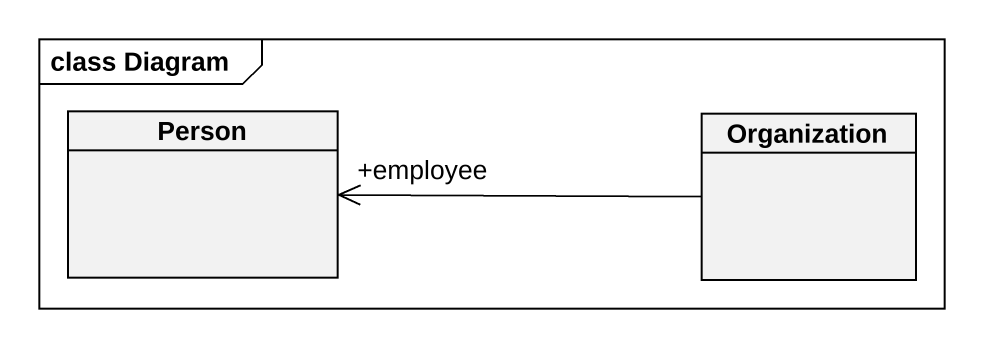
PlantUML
@startuml
mainframe class Diagram
hide circle
hide empty members
class "Person" as Person_
class Organization
Person_ "+employee" <-right- Organization
@enduml
